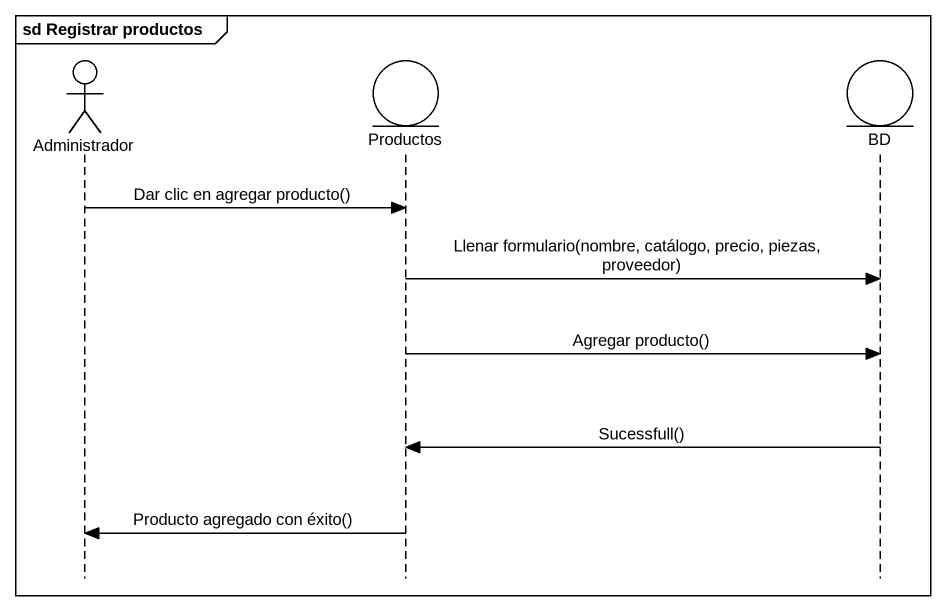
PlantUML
@startuml
mainframe sd Registrar productos
hide footbox
actor Administrador
entity Productos
entity BD

Administrador -> Productos : Dar clic en agregar producto()
Productos -> BD : Llenar formulario(nombre, catálogo, precio, piezas, proveedor)
Productos -> BD : Agregar producto()
BD -> Productos : Sucessfull()
Productos -> Administrador : Producto agregado con éxito()
@enduml
